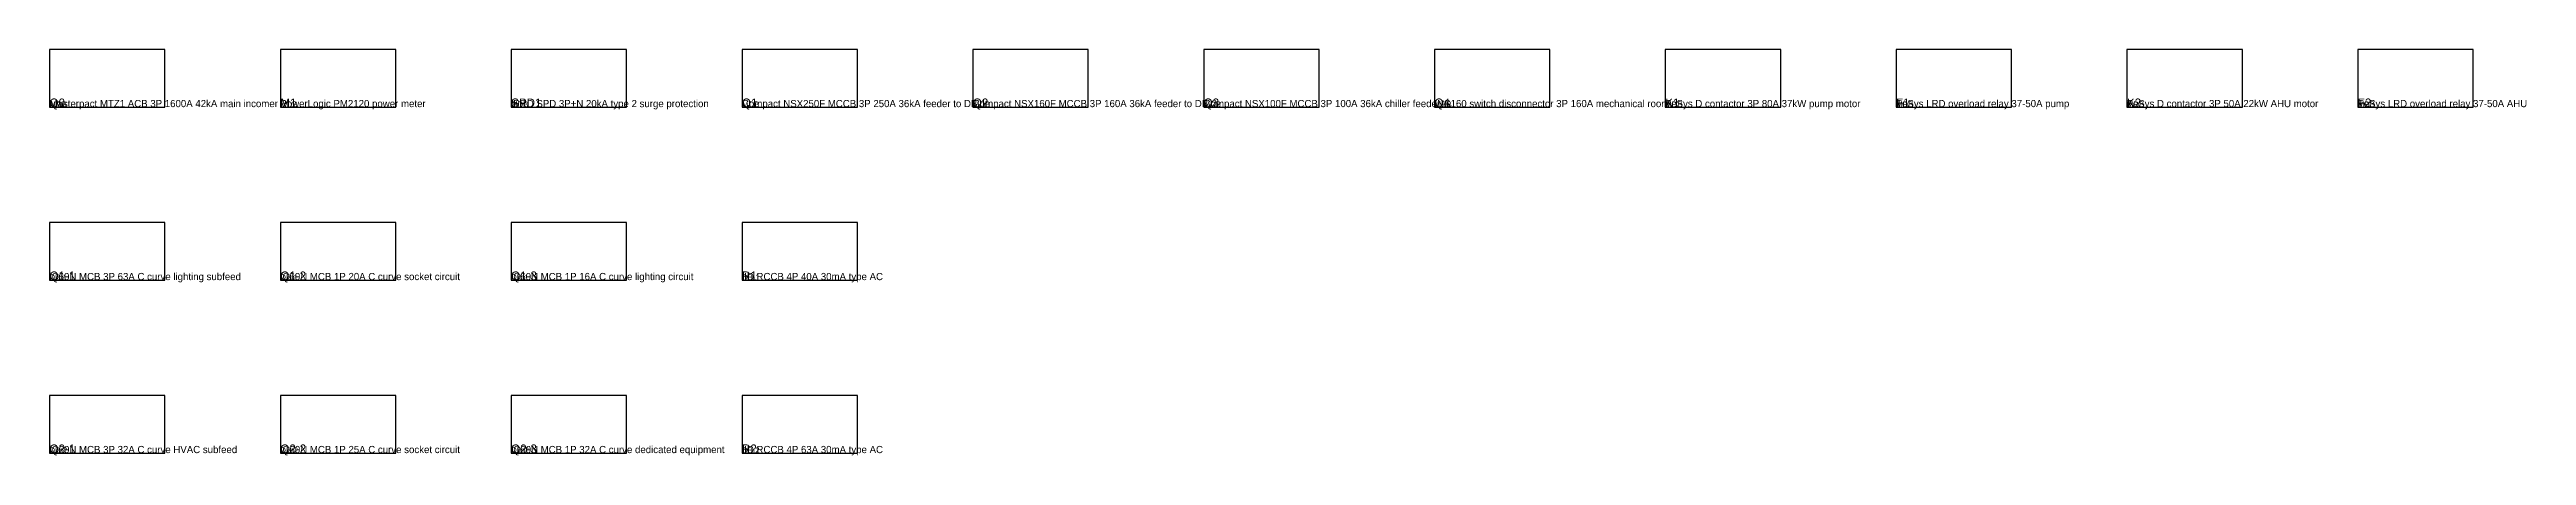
# Model space of a CAD drawing. Header units: metres. Extents: x 0 to 858, y -121 to 20.
import ezdxf

# ---------------------------------------------------------------- set-up
doc = ezdxf.new("R2010")
doc.units = ezdxf.units.M

# ---------------------------------------------------------------- blocks, each defined once
blk = doc.blocks.new('DEVICE')
blk.add_lwpolyline([(0, 0), (40, 0), (40, 20), (0, 20), (0, 0)])
for tag, height in [('TAG', 3), ('BOARD', 2), ('DESC', 2.5)]:
    blk.add_attdef(tag, (0, 0), '', height=height)

msp = doc.modelspace()

# ---------------------------------------------------------------- block references
for p, values in [((0, 0), {'TAG': 'Q0', 'DESC': 'Masterpact MTZ1 ACB 3P 1600A 42kA main incomer', 'BOARD': 'MDB'}), ((80, 0), {'TAG': 'M1', 'DESC': 'PowerLogic PM2120 power meter', 'BOARD': 'MDB'}), ((160, 0), {'TAG': 'SPD1', 'DESC': 'iPRD SPD 3P+N 20kA type 2 surge protection', 'BOARD': 'MDB'}), ((240, 0), {'TAG': 'Q1', 'DESC': 'Compact NSX250F MCCB 3P 250A 36kA feeder to DB-1', 'BOARD': 'MDB'}), ((320, 0), {'TAG': 'Q2', 'DESC': 'Compact NSX160F MCCB 3P 160A 36kA feeder to DB-2', 'BOARD': 'MDB'}), ((400, 0), {'TAG': 'Q3', 'DESC': 'Compact NSX100F MCCB 3P 100A 36kA chiller feeder', 'BOARD': 'MDB'}), ((480, 0), {'TAG': 'Q4', 'DESC': 'INS160 switch disconnector 3P 160A mechanical room', 'BOARD': 'MDB'}), ((560, 0), {'TAG': 'K1', 'DESC': 'TeSys D contactor 3P 80A 37kW pump motor', 'BOARD': 'MDB'}), ((640, 0), {'TAG': 'F1', 'DESC': 'TeSys LRD overload relay 37-50A pump', 'BOARD': 'MDB'}), ((720, 0), {'TAG': 'K2', 'DESC': 'TeSys D contactor 3P 50A 22kW AHU motor', 'BOARD': 'MDB'}), ((800, 0), {'TAG': 'F2', 'DESC': 'TeSys LRD overload relay 37-50A AHU', 'BOARD': 'MDB'}), ((0, -60), {'TAG': 'Q1-1', 'DESC': 'iC60N MCB 3P 63A C curve lighting subfeed', 'BOARD': 'DB-1'}), ((80, -60), {'TAG': 'Q1-2', 'DESC': 'iC60N MCB 1P 20A C curve socket circuit', 'BOARD': 'DB-1'}), ((160, -60), {'TAG': 'Q1-3', 'DESC': 'iC60N MCB 1P 16A C curve lighting circuit', 'BOARD': 'DB-1'}), ((240, -60), {'TAG': 'R1', 'DESC': 'iID RCCB 4P 40A 30mA type AC', 'BOARD': 'DB-1'}), ((0, -120), {'TAG': 'Q2-1', 'DESC': 'iC60N MCB 3P 32A C curve HVAC subfeed', 'BOARD': 'DB-2'}), ((80, -120), {'TAG': 'Q2-2', 'DESC': 'iC60N MCB 1P 25A C curve socket circuit', 'BOARD': 'DB-2'}), ((160, -120), {'TAG': 'Q2-3', 'DESC': 'iC60N MCB 1P 32A C curve dedicated equipment', 'BOARD': 'DB-2'}), ((240, -120), {'TAG': 'R2', 'DESC': 'iID RCCB 4P 63A 30mA type AC', 'BOARD': 'DB-2'})]:
    msp.add_blockref('DEVICE', p).add_auto_attribs(values)

doc.saveas('drawing.dxf')
